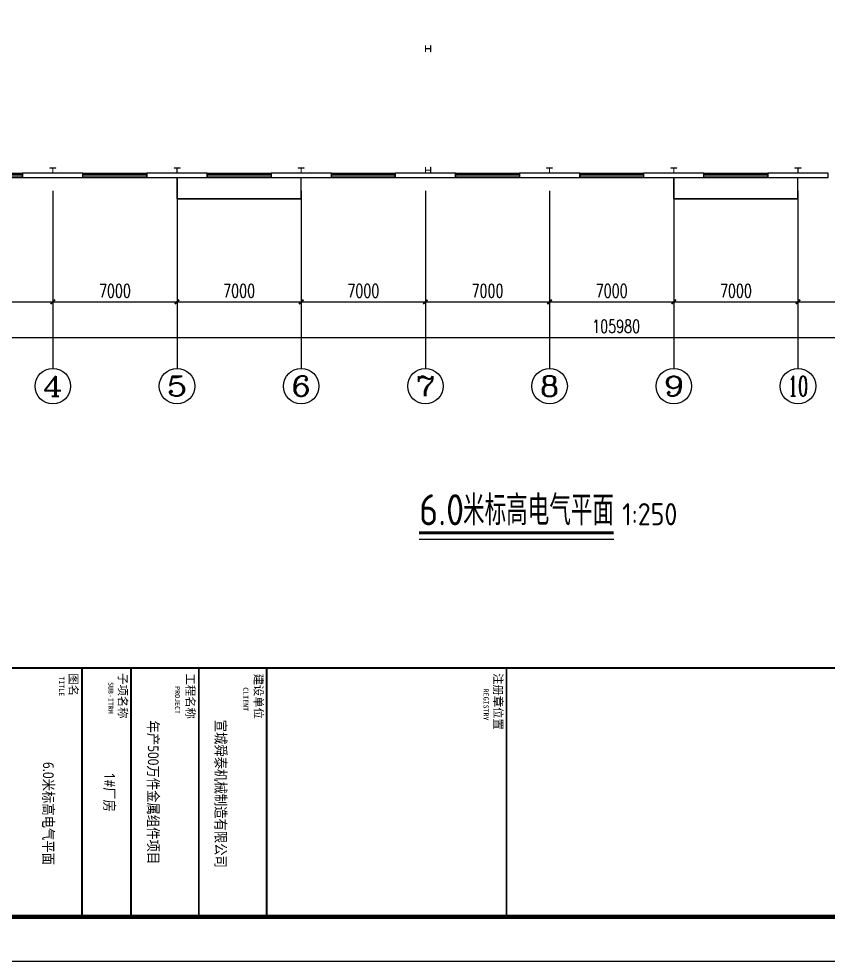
# Model space of a CAD drawing. Extents: x -496980 to 486425, y -292187 to -29437.
# Drawn here: x 63572 to 109187, y -292187 to -239082 of the extents above; entities that cross this region are included whole.
import ezdxf
from ezdxf.enums import TextEntityAlignment as Align

# ---------------------------------------------------------------- set-up
doc = ezdxf.new("R2010")
doc.units = 0
doc.header["$LTSCALE"] = 1000
doc.header["$MEASUREMENT"] = 0
for name, color, linetype in [('46', 7, 'Continuous'), ('AXIS', 3, 'Continuous'), ('AXIS_TEXT', 7, 'Continuous'), ('DIM_SYMB', 3, 'Continuous'), ('PUB_TEXT', 7, 'Continuous'), ('PUB_TITLE', 4, 'Continuous'), ('WALL', 9, 'Continuous'), ('WINDOW', 4, 'Continuous')]:
    doc.layers.add(name, color=color, linetype=linetype)
doc.layers.add('STXT_XG_THIN', color=2, linetype='Continuous', lineweight=0)
doc.styles.add('-黑体', font='msyh.ttf', dxfattribs={"width": 0.8})
doc.styles.add('_TCH_AXIS', font='COMPLEX', dxfattribs={"bigfont": 'GBCBIG'})
doc.styles.add('_TCH_DIM_T3', font='SIMPLEX', dxfattribs={"width": 0.705882, "bigfont": 'GBCBIG'})
doc.styles.add('COMPLEX', font='COMPLEX')
doc.styles.get("Standard").update_dxf_attribs({"font": 'gbenor.shx', "bigfont": 'gbcbig.shx'})
doc.styles.add('TQ', font='')
doc.styles.get('TQ').set_extended_font_data('SimSun')
doc.dimstyles.new('_TCH_ARCH&&250', dxfattribs={"dimtxt": 743.75, "dimasz": 250, "dimexe": 625, "dimexo": 750, "dimgap": 250, "dimtad": 1, "dimdec": 0, "dimzin": 0, "dimdsep": 46, "dimtxsty": '_TCH_DIM_T3', "dimblk": 'ARCHTICK', "dimcen": 0.09, "dimclrt": 7, "dimazin": 2, "dimtfac": 1, "dimtdec": 0, "dimtix": 1, "dimtmove": 2, "dimatfit": 3, "dimfxl": 0, "dimtolj": 1, "dimtzin": 0, "dimarcsym": 0})

# ---------------------------------------------------------------- blocks, each defined once
blk = doc.blocks.new('_ArchTick')
at = {"color": 0, "linetype": 'ByBlock', "const_width": 0.4}
blk.add_lwpolyline([(-0.5, -0.5), (0.5, 0.5)], dxfattribs=at)
blk = doc.blocks.new('*D265')
at = {"layer": 'AXIS', "color": 0, "lineweight": -2}
for p, q in [((58487, -249532), (58487, -255657)), ((65487, -249532), (65487, -255657)), ((58487, -255032), (65487, -255032))]:
    blk.add_line(p, q, dxfattribs=at)
at = {"layer": 'Defpoints', "color": 0}
for p in [(58487, -248782), (65487, -248782), (65487, -255032)]:
    blk.add_point(p, dxfattribs=at)
at = {"layer": 'AXIS', "color": 0, "lineweight": -2, "xscale": 250, "yscale": 250, "zscale": 250, "rotation": 180}
blk.add_blockref('_ArchTick', (58487, -255032), dxfattribs=at)
at = {"layer": 'AXIS', "color": 0, "lineweight": -2, "xscale": 250, "yscale": 250, "zscale": 250}
blk.add_blockref('_ArchTick', (65487, -255032), dxfattribs=at)
at = {"layer": 'AXIS', "color": 7, "insert": (61987, -254410), "char_height": 743.8, "attachment_point": 5, "style": '_TCH_DIM_T3'}
blk.add_mtext('\\A1;7000', dxfattribs=at)
blk = doc.blocks.new('*D266')
at = {"layer": 'AXIS', "color": 0, "lineweight": -2}
for p, q in [((65487, -249532), (65487, -255657)), ((72487, -249532), (72487, -255657)), ((65487, -255032), (72487, -255032))]:
    blk.add_line(p, q, dxfattribs=at)
at = {"layer": 'Defpoints', "color": 0}
for p in [(65487, -248782), (72487, -248782), (72487, -255032)]:
    blk.add_point(p, dxfattribs=at)
at = {"layer": 'AXIS', "color": 0, "lineweight": -2, "xscale": 250, "yscale": 250, "zscale": 250, "rotation": 180}
blk.add_blockref('_ArchTick', (65487, -255032), dxfattribs=at)
at = {"layer": 'AXIS', "color": 0, "lineweight": -2, "xscale": 250, "yscale": 250, "zscale": 250}
blk.add_blockref('_ArchTick', (72487, -255032), dxfattribs=at)
at = {"layer": 'AXIS', "color": 7, "insert": (68987, -254410), "char_height": 743.8, "attachment_point": 5, "style": '_TCH_DIM_T3'}
blk.add_mtext('\\A1;7000', dxfattribs=at)
blk = doc.blocks.new('*D267')
at = {"layer": 'AXIS', "color": 0, "lineweight": -2}
for p, q in [((72487, -249532), (72487, -255657)), ((79487, -249532), (79487, -255657)), ((72487, -255032), (79487, -255032))]:
    blk.add_line(p, q, dxfattribs=at)
at = {"layer": 'Defpoints', "color": 0}
for p in [(72487, -248782), (79487, -248782), (79487, -255032)]:
    blk.add_point(p, dxfattribs=at)
at = {"layer": 'AXIS', "color": 0, "lineweight": -2, "xscale": 250, "yscale": 250, "zscale": 250, "rotation": 180}
blk.add_blockref('_ArchTick', (72487, -255032), dxfattribs=at)
at = {"layer": 'AXIS', "color": 0, "lineweight": -2, "xscale": 250, "yscale": 250, "zscale": 250}
blk.add_blockref('_ArchTick', (79487, -255032), dxfattribs=at)
at = {"layer": 'AXIS', "color": 7, "insert": (75987, -254410), "char_height": 743.8, "attachment_point": 5, "style": '_TCH_DIM_T3'}
blk.add_mtext('\\A1;7000', dxfattribs=at)
blk = doc.blocks.new('*D268')
at = {"layer": 'AXIS', "color": 0, "lineweight": -2}
for p, q in [((79487, -249532), (79487, -255657)), ((86487, -249532), (86487, -255657)), ((79487, -255032), (86487, -255032))]:
    blk.add_line(p, q, dxfattribs=at)
at = {"layer": 'Defpoints', "color": 0}
for p in [(79487, -248782), (86487, -248782), (86487, -255032)]:
    blk.add_point(p, dxfattribs=at)
at = {"layer": 'AXIS', "color": 0, "lineweight": -2, "xscale": 250, "yscale": 250, "zscale": 250, "rotation": 180}
blk.add_blockref('_ArchTick', (79487, -255032), dxfattribs=at)
at = {"layer": 'AXIS', "color": 0, "lineweight": -2, "xscale": 250, "yscale": 250, "zscale": 250}
blk.add_blockref('_ArchTick', (86487, -255032), dxfattribs=at)
at = {"layer": 'AXIS', "color": 7, "insert": (82987, -254410), "char_height": 743.8, "attachment_point": 5, "style": '_TCH_DIM_T3'}
blk.add_mtext('\\A1;7000', dxfattribs=at)
blk = doc.blocks.new('*D269')
at = {"layer": 'AXIS', "color": 0, "lineweight": -2}
for p, q in [((86487, -249532), (86487, -255657)), ((93487, -249532), (93487, -255657)), ((86487, -255032), (93487, -255032))]:
    blk.add_line(p, q, dxfattribs=at)
at = {"layer": 'Defpoints', "color": 0}
for p in [(86487, -248782), (93487, -248782), (93487, -255032)]:
    blk.add_point(p, dxfattribs=at)
at = {"layer": 'AXIS', "color": 0, "lineweight": -2, "xscale": 250, "yscale": 250, "zscale": 250, "rotation": 180}
blk.add_blockref('_ArchTick', (86487, -255032), dxfattribs=at)
at = {"layer": 'AXIS', "color": 0, "lineweight": -2, "xscale": 250, "yscale": 250, "zscale": 250}
blk.add_blockref('_ArchTick', (93487, -255032), dxfattribs=at)
at = {"layer": 'AXIS', "color": 7, "insert": (89987, -254410), "char_height": 743.8, "attachment_point": 5, "style": '_TCH_DIM_T3'}
blk.add_mtext('\\A1;7000', dxfattribs=at)
blk = doc.blocks.new('*D270')
at = {"layer": 'AXIS', "color": 0, "lineweight": -2}
for p, q in [((93487, -249532), (93487, -255657)), ((100487, -249532), (100487, -255657)), ((93487, -255032), (100487, -255032))]:
    blk.add_line(p, q, dxfattribs=at)
at = {"layer": 'Defpoints', "color": 0}
for p in [(93487, -248782), (100487, -248782), (100487, -255032)]:
    blk.add_point(p, dxfattribs=at)
at = {"layer": 'AXIS', "color": 0, "lineweight": -2, "xscale": 250, "yscale": 250, "zscale": 250, "rotation": 180}
blk.add_blockref('_ArchTick', (93487, -255032), dxfattribs=at)
at = {"layer": 'AXIS', "color": 0, "lineweight": -2, "xscale": 250, "yscale": 250, "zscale": 250}
blk.add_blockref('_ArchTick', (100487, -255032), dxfattribs=at)
at = {"layer": 'AXIS', "color": 7, "insert": (96987, -254410), "char_height": 743.8, "attachment_point": 5, "style": '_TCH_DIM_T3'}
blk.add_mtext('\\A1;7000', dxfattribs=at)
blk = doc.blocks.new('*D271')
at = {"layer": 'AXIS', "color": 0, "lineweight": -2}
for p, q in [((100487, -249532), (100487, -255657)), ((107487, -249532), (107487, -255657)), ((100487, -255032), (107487, -255032))]:
    blk.add_line(p, q, dxfattribs=at)
at = {"layer": 'Defpoints', "color": 0}
for p in [(100487, -248782), (107487, -248782), (107487, -255032)]:
    blk.add_point(p, dxfattribs=at)
at = {"layer": 'AXIS', "color": 0, "lineweight": -2, "xscale": 250, "yscale": 250, "zscale": 250, "rotation": 180}
blk.add_blockref('_ArchTick', (100487, -255032), dxfattribs=at)
at = {"layer": 'AXIS', "color": 0, "lineweight": -2, "xscale": 250, "yscale": 250, "zscale": 250}
blk.add_blockref('_ArchTick', (107487, -255032), dxfattribs=at)
at = {"layer": 'AXIS', "color": 7, "insert": (103987, -254410), "char_height": 743.8, "attachment_point": 5, "style": '_TCH_DIM_T3'}
blk.add_mtext('\\A1;7000', dxfattribs=at)
blk = doc.blocks.new('*D272')
at = {"layer": 'AXIS', "color": 0, "lineweight": -2}
for p, q in [((107487, -249532), (107487, -255657)), ((114487, -249532), (114487, -255657)), ((107487, -255032), (114487, -255032))]:
    blk.add_line(p, q, dxfattribs=at)
at = {"layer": 'Defpoints', "color": 0}
for p in [(107487, -248782), (114487, -248782), (114487, -255032)]:
    blk.add_point(p, dxfattribs=at)
at = {"layer": 'AXIS', "color": 0, "lineweight": -2, "xscale": 250, "yscale": 250, "zscale": 250, "rotation": 180}
blk.add_blockref('_ArchTick', (107487, -255032), dxfattribs=at)
at = {"layer": 'AXIS', "color": 0, "lineweight": -2, "xscale": 250, "yscale": 250, "zscale": 250}
blk.add_blockref('_ArchTick', (114487, -255032), dxfattribs=at)
at = {"layer": 'AXIS', "color": 7, "insert": (110987, -254410), "char_height": 743.8, "attachment_point": 5, "style": '_TCH_DIM_T3'}
blk.add_mtext('\\A1;7000', dxfattribs=at)
blk = doc.blocks.new('*D280')
at = {"layer": 'AXIS', "color": 0, "lineweight": -2}
for p, q in [((44247, -249532), (44247, -257657)), ((150227, -249532), (150227, -257657)), ((44247, -257032), (150227, -257032))]:
    blk.add_line(p, q, dxfattribs=at)
at = {"layer": 'Defpoints', "color": 0}
for p in [(44247, -248782), (150227, -248782), (150227, -257032)]:
    blk.add_point(p, dxfattribs=at)
at = {"layer": 'AXIS', "color": 0, "lineweight": -2, "xscale": 250, "yscale": 250, "zscale": 250, "rotation": 180}
blk.add_blockref('_ArchTick', (44247, -257032), dxfattribs=at)
at = {"layer": 'AXIS', "color": 0, "lineweight": -2, "xscale": 250, "yscale": 250, "zscale": 250}
blk.add_blockref('_ArchTick', (150227, -257032), dxfattribs=at)
at = {"layer": 'AXIS', "color": 7, "insert": (97237, -256410), "char_height": 743.8, "attachment_point": 5, "style": '_TCH_DIM_T3'}
blk.add_mtext('\\A1;105980', dxfattribs=at)
blk = doc.blocks.new('$TCHSYS$WIN2D')
for p, q in [((-0.5, 0.5), (0.5, 0.5)), ((-0.5, 0.5), (-0.5, -0.5)), ((0.5, 0.5), (0.5, -0.5)), ((0.5, 0.167), (-0.5, 0.167)), ((0.5, -0.167), (-0.5, -0.167)), ((-0.5, -0.5), (0.5, -0.5))]:
    blk.add_line(p, q)
blk = doc.blocks.new('_AXISO')
blk.add_circle((0, 0), 0.5)
at = {"layer": 'AXIS_TEXT', "style": 'COMPLEX', "width": 1.041667}
blk.add_attdef('A', text='', height=0.56, dxfattribs=at).set_placement((-0.25, -0.28), (0.25, -0.28), align=Align.FIT)

msp = doc.modelspace()

# ---------------------------------------------------------------- linework, layer by layer
for points in [[(79486.9, -249221.9), (72486.9, -249221.9), (72486.9, -248021.9), (72486.9, -249221.9), (79486.9, -249221.9), (79486.9, -248021.9)], [(107486.9, -249221.9), (100486.9, -249221.9), (100486.9, -248021.9), (100486.9, -249221.9), (107486.9, -249221.9), (107486.9, -248021.9)]]:
    msp.add_lwpolyline(points)
at = {"layer": 'AXIS'}
for p, q in [((65486.9, -248781.9), (65486.9, -258781.9)), ((72486.9, -248781.9), (72486.9, -258781.9)), ((79486.9, -248781.9), (79486.9, -258781.9)), ((86486.9, -248781.9), (86486.9, -258781.9)), ((93486.9, -248781.9), (93486.9, -258781.9)), ((100486.9, -248781.9), (100486.9, -258781.9)), ((107486.9, -248781.9), (107486.9, -258781.9))]:
    msp.add_line(p, q, dxfattribs=at)
at = {"layer": 'DIM_SYMB', "const_width": 175}
msp.add_lwpolyline([(86129.5, -268047.9), (97099.5, -268047.9)], dxfattribs=at)
at = {"layer": 'DIM_SYMB'}
msp.add_lwpolyline([(86129.5, -268397.9), (97099.5, -268397.9)], dxfattribs=at)
at = {"layer": 'PUB_TITLE'}
msp.add_lwpolyline([(21498.5, -29436.9), (21498.5, -292186.9), (169998.5, -292186.9), (169998.5, -29436.9)], close=True, dxfattribs=at)
at = {"layer": 'PUB_TITLE', "const_width": 250}
msp.add_lwpolyline([(23998.5, -35686.9), (23998.5, -289686.9), (167498.5, -289686.9), (167498.5, -35686.9)], close=True, dxfattribs=at)
at = {"layer": 'PUB_TITLE', "lineweight": 40, "const_width": 106.2, "elevation": -69.6}
for points in [[(167498.5, -275661.9), (23998.5, -275661.9)], [(67128.4, -275661.9), (67128.4, -289686.9)], [(69890.9, -275661.9), (69890.9, -289686.9)], [(73715.9, -275661.9), (73715.9, -289686.9)], [(77540.9, -275661.9), (77540.9, -289686.9)], [(91060.4, -275655.7), (91060.4, -289680.7)]]:
    msp.add_lwpolyline(points, dxfattribs=at)
at = {"layer": 'STXT_XG_THIN', "color": 2}
for points in [[(86486.9, -240931.9), (86486.9, -240591.9), (86497.1, -240591.9), (86497.1, -240759), (86776.7, -240759), (86776.7, -240591.9), (86786.9, -240591.9), (86786.9, -240931.9), (86776.7, -240931.9), (86776.7, -240764.8), (86497.1, -240764.8), (86497.1, -240931.9), (86486.9, -240931.9)], [(86486.9, -247781.9), (86486.9, -247441.9), (86497.1, -247441.9), (86497.1, -247609), (86776.7, -247609), (86776.7, -247441.9), (86786.9, -247441.9), (86786.9, -247781.9), (86776.7, -247781.9), (86776.7, -247614.8), (86497.1, -247614.8), (86497.1, -247781.9), (86486.9, -247781.9)], [(65316.9, -247481.9), (65656.9, -247481.9), (65656.9, -247492.1), (65489.8, -247492.1), (65489.8, -247771.7), (65656.9, -247771.7), (65656.9, -247781.9), (65316.9, -247781.9), (65316.9, -247771.7), (65484, -247771.7), (65484, -247492.1), (65316.9, -247492.1), (65316.9, -247481.9)], [(72316.9, -247481.9), (72656.9, -247481.9), (72656.9, -247492.1), (72489.8, -247492.1), (72489.8, -247771.7), (72656.9, -247771.7), (72656.9, -247781.9), (72316.9, -247781.9), (72316.9, -247771.7), (72484, -247771.7), (72484, -247492.1), (72316.9, -247492.1), (72316.9, -247481.9)], [(79316.9, -247481.9), (79656.9, -247481.9), (79656.9, -247492.1), (79489.8, -247492.1), (79489.8, -247771.7), (79656.9, -247771.7), (79656.9, -247781.9), (79316.9, -247781.9), (79316.9, -247771.7), (79484, -247771.7), (79484, -247492.1), (79316.9, -247492.1), (79316.9, -247481.9)], [(93316.9, -247481.9), (93656.9, -247481.9), (93656.9, -247492.1), (93489.8, -247492.1), (93489.8, -247771.7), (93656.9, -247771.7), (93656.9, -247781.9), (93316.9, -247781.9), (93316.9, -247771.7), (93484, -247771.7), (93484, -247492.1), (93316.9, -247492.1), (93316.9, -247481.9)], [(100316.9, -247481.9), (100656.9, -247481.9), (100656.9, -247492.1), (100489.8, -247492.1), (100489.8, -247771.7), (100656.9, -247771.7), (100656.9, -247781.9), (100316.9, -247781.9), (100316.9, -247771.7), (100484, -247771.7), (100484, -247492.1), (100316.9, -247492.1), (100316.9, -247481.9)], [(107316.9, -247481.9), (107656.9, -247481.9), (107656.9, -247492.1), (107489.8, -247492.1), (107489.8, -247771.7), (107656.9, -247771.7), (107656.9, -247781.9), (107316.9, -247781.9), (107316.9, -247771.7), (107484, -247771.7), (107484, -247492.1), (107316.9, -247492.1), (107316.9, -247481.9)]]:
    msp.add_lwpolyline(points, dxfattribs=at)
at = {"layer": 'WALL', "color": 5}
for p, q in [((67186.9, -247781.9), (63786.9, -247781.9)), ((63786.9, -247781.9), (63786.9, -248021.9)), ((67186.9, -248021.9), (67186.9, -247781.9)), ((74186.9, -247781.9), (70786.9, -247781.9)), ((70786.9, -247781.9), (70786.9, -248021.9)), ((74186.9, -248021.9), (74186.9, -247781.9)), ((81186.9, -247781.9), (77786.9, -247781.9)), ((77786.9, -247781.9), (77786.9, -248021.9)), ((81186.9, -248021.9), (81186.9, -247781.9)), ((88186.9, -247781.9), (84786.9, -247781.9)), ((84786.9, -247781.9), (84786.9, -248021.9)), ((88186.9, -248021.9), (88186.9, -247781.9)), ((95186.9, -247781.9), (91786.9, -247781.9)), ((91786.9, -247781.9), (91786.9, -248021.9)), ((95186.9, -248021.9), (95186.9, -247781.9)), ((102186.9, -247781.9), (98786.9, -247781.9)), ((98786.9, -247781.9), (98786.9, -248021.9)), ((102186.9, -248021.9), (102186.9, -247781.9)), ((109186.9, -247781.9), (105786.9, -247781.9)), ((105786.9, -247781.9), (105786.9, -248021.9)), ((109186.9, -248021.9), (109186.9, -247781.9)), ((63786.9, -248021.9), (67186.9, -248021.9)), ((70786.9, -248021.9), (74186.9, -248021.9)), ((77786.9, -248021.9), (81186.9, -248021.9)), ((84786.9, -248021.9), (88186.9, -248021.9)), ((91786.9, -248021.9), (95186.9, -248021.9)), ((98786.9, -248021.9), (102186.9, -248021.9)), ((105786.9, -248021.9), (109186.9, -248021.9))]:
    msp.add_line(p, q, dxfattribs=at)

# ---------------------------------------------------------------- block references
at = {"layer": 'AXIS'}
ref = msp.add_blockref('_AXISO', (65486.9, -259781.9), dxfattribs=dict(at, xscale=2000, yscale=2000, zscale=2000))
ref.add_attrib('A', '4', dxfattribs={"layer": 'AXIS_TEXT', "height": 1131.4, "style": '_TCH_AXIS', "width": 1.3125}).set_placement((64921.2, -260347.6), (66052.6, -260347.6), align=Align.FIT)
ref = msp.add_blockref('_AXISO', (72486.9, -259781.9), dxfattribs=dict(at, xscale=2000, yscale=2000, zscale=2000))
ref.add_attrib('A', '5', dxfattribs={"layer": 'AXIS_TEXT', "height": 1131.4, "style": '_TCH_AXIS', "width": 1.5}).set_placement((71921.2, -260347.6), (73052.6, -260347.6), align=Align.FIT)
ref = msp.add_blockref('_AXISO', (79486.9, -259781.9), dxfattribs=dict(at, xscale=2000, yscale=2000, zscale=2000))
ref.add_attrib('A', '6', dxfattribs={"layer": 'AXIS_TEXT', "height": 1131.4, "style": '_TCH_AXIS', "width": 1.5}).set_placement((78921.2, -260347.6), (80052.6, -260347.6), align=Align.FIT)
ref = msp.add_blockref('_AXISO', (86486.9, -259781.9), dxfattribs=dict(at, xscale=2000, yscale=2000, zscale=2000))
ref.add_attrib('A', '7', dxfattribs={"layer": 'AXIS_TEXT', "height": 1131.4, "style": '_TCH_AXIS', "width": 1.5}).set_placement((85921.2, -260347.6), (87052.6, -260347.6), align=Align.FIT)
ref = msp.add_blockref('_AXISO', (93486.9, -259781.9), dxfattribs=dict(at, xscale=2000, yscale=2000, zscale=2000))
ref.add_attrib('A', '8', dxfattribs={"layer": 'AXIS_TEXT', "height": 1131.4, "style": '_TCH_AXIS', "width": 1.5}).set_placement((92921.2, -260347.6), (94052.6, -260347.6), align=Align.FIT)
ref = msp.add_blockref('_AXISO', (100486.9, -259781.9), dxfattribs=dict(at, xscale=2000, yscale=2000, zscale=2000))
ref.add_attrib('A', '9', dxfattribs={"layer": 'AXIS_TEXT', "height": 1131.4, "style": '_TCH_AXIS', "width": 1.5}).set_placement((99921.2, -260347.6), (101052.6, -260347.6), align=Align.FIT)
ref = msp.add_blockref('_AXISO', (107486.9, -259781.9), dxfattribs=dict(at, xscale=2000, yscale=2000, zscale=2000))
ref.add_attrib('A', '10', dxfattribs={"layer": 'AXIS_TEXT', "height": 1131.37, "style": '_TCH_AXIS', "width": 0.724138}).set_placement((106921.2, -260347.6), (108052.6, -260347.6), align=Align.FIT)
at = {"layer": 'WINDOW', "xscale": 3600, "zscale": 3600}
for p, yscale in [((61986.9, -247901.9), -240), ((68986.9, -247901.9), -240), ((75986.9, -247901.9), 240), ((82986.9, -247901.9), -240), ((89986.9, -247901.9), 240), ((96986.9, -247901.9), 240), ((103986.9, -247901.9), -240)]:
    msp.add_blockref('$TCHSYS$WIN2D', p, dxfattribs=dict(at, yscale=yscale))

# ---------------------------------------------------------------- texts
at = {"layer": '46', "linetype": 'Continuous', "style": '-黑体', "width": 0.85}
for s, p in [('年产500万件金属组件项目', (70848.9, -282674.4, -69.6)), ('宣城舜泰机械制造有限公司', (74648.6, -282755.4, -69.6)), ('1#厂房', (68382.4, -282674.4, -69.6))]:
    msp.add_text(s, height=600, rotation=270, dxfattribs=at).set_placement(p, align=Align.CENTER)
msp.add_text('6.0米标高电气平面', height=600, rotation=270, dxfattribs=at).set_placement((64933.2, -280962.6, -69.6))
at = {"layer": 'PUB_TEXT'}
for s, height, p in [('6.0', 1750, (86129.5, -267623.4)), ('米标高电气平面', 1687.94, (88608.6, -267623.4)), ('1:250', 1250, (97575.5, -267623.4))]:
    msp.add_text(s, height=height, dxfattribs=at).set_placement(p)
at = {"layer": 'PUB_TEXT', "attachment_point": 1, "rotation": 270, "style": 'TQ'}
for s, insert, char_height, width in [('图名', (66876.2, -275969.1, -69.6), 467.5, 2779.5), ('子项名称', (69662.9, -275961.5, -69.6), 467.5, 2779.5), ('工程名称', (73470.6, -275981.9, -69.6), 467.5, 2779.5), ('建设单位', (77316.3, -275985.6, -69.6), 467.5, 2779.5), ('注册章位置', (90818.9, -275958.8, -69.6), 467.5, 3825), ('TITLE', (66127.4, -276135.9, -69.6), 286.87, 5998.875), ('SUB-ITRM', (68898.3, -276455.5, -69.6), 286.87, 5998.875), ('PROJECT', (72658.2, -276686.9, -69.6), 286.87, 5998.875), ('CLIENT', (76508.8, -276750.8, -69.6), 286.87, 5998.875), ('REGISTRY', (90048.7, -276830.2, -69.6), 286.87, 5998.875)]:
    msp.add_mtext(s, dxfattribs=dict(at, insert=insert, char_height=char_height, width=width))

# ---------------------------------------------------------------- dimensions: what is measured, and where the dimension line sits
at = {"layer": 'AXIS'}
for p1, p2, distance, picture, middle in [((44246.9, -248781.9), (150226.9, -248781.9), -8250, '*D280', (97236.9, -256410)), ((58486.9, -248781.9), (65486.9, -248781.9), -6250, '*D265', (61986.9, -254410)), ((65486.9, -248781.9), (72486.9, -248781.9), -6250, '*D266', (68986.9, -254410)), ((72486.9, -248781.9), (79486.9, -248781.9), -6250, '*D267', (75986.9, -254410)), ((79486.9, -248781.9), (86486.9, -248781.9), -6250, '*D268', (82986.9, -254410)), ((86486.9, -248781.9), (93486.9, -248781.9), -6250, '*D269', (89986.9, -254410)), ((93486.9, -248781.9), (100486.9, -248781.9), -6250, '*D270', (96986.9, -254410)), ((100486.9, -248781.9), (107486.9, -248781.9), -6250, '*D271', (103986.9, -254410)), ((107486.9, -248781.9), (114486.9, -248781.9), -6250, '*D272', (110986.9, -254410))]:
    dim = msp.add_aligned_dim(p1=p1, p2=p2, distance=distance, dimstyle='_TCH_ARCH&&250', dxfattribs=at)
    dim.commit()
    dim.dimension.update_dxf_attribs({"geometry": picture, "text_midpoint": middle})

doc.saveas('drawing.dxf')
